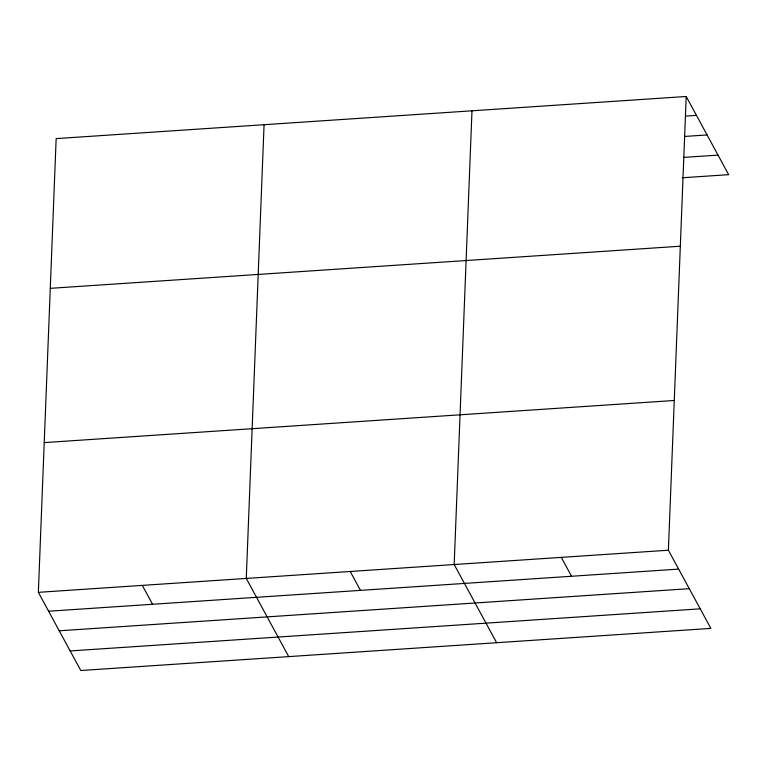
<?xml version="1.0" encoding="UTF-8"?>
<svg xmlns="http://www.w3.org/2000/svg" width="767" height="767" viewBox="0 0 767 767"><rect width="100%" height="100%" fill="white"/><g stroke="black" fill="none" stroke-linecap="round" stroke-linejoin="round"><path stroke-width="1.15" d="M686.197 96.489L668.393 550.217L710.846 628.394L80.803 670.511L38.35 592.335L56.154 138.606L686.197 96.489L728.65 174.665L682.237 177.771M264.069 124.705L246.265 578.433L288.718 656.619M471.983 110.803L454.179 564.531L496.632 642.717M685.746 116.095L696.455 115.376M684.471 136.459L707.078 134.944M683.512 157.408L718.027 155.107M50.277 288.334L680.329 246.217M44.227 442.597L674.27 400.489M38.35 592.335L668.393 550.217M48.609 611.222L678.651 569.104M59.232 630.79L689.274 588.673M70.18 650.943L700.223 608.835M561.291 557.379L571.549 576.266M350.222 571.482L360.48 590.379M142.307 585.384L152.566 604.271"/></g></svg>
